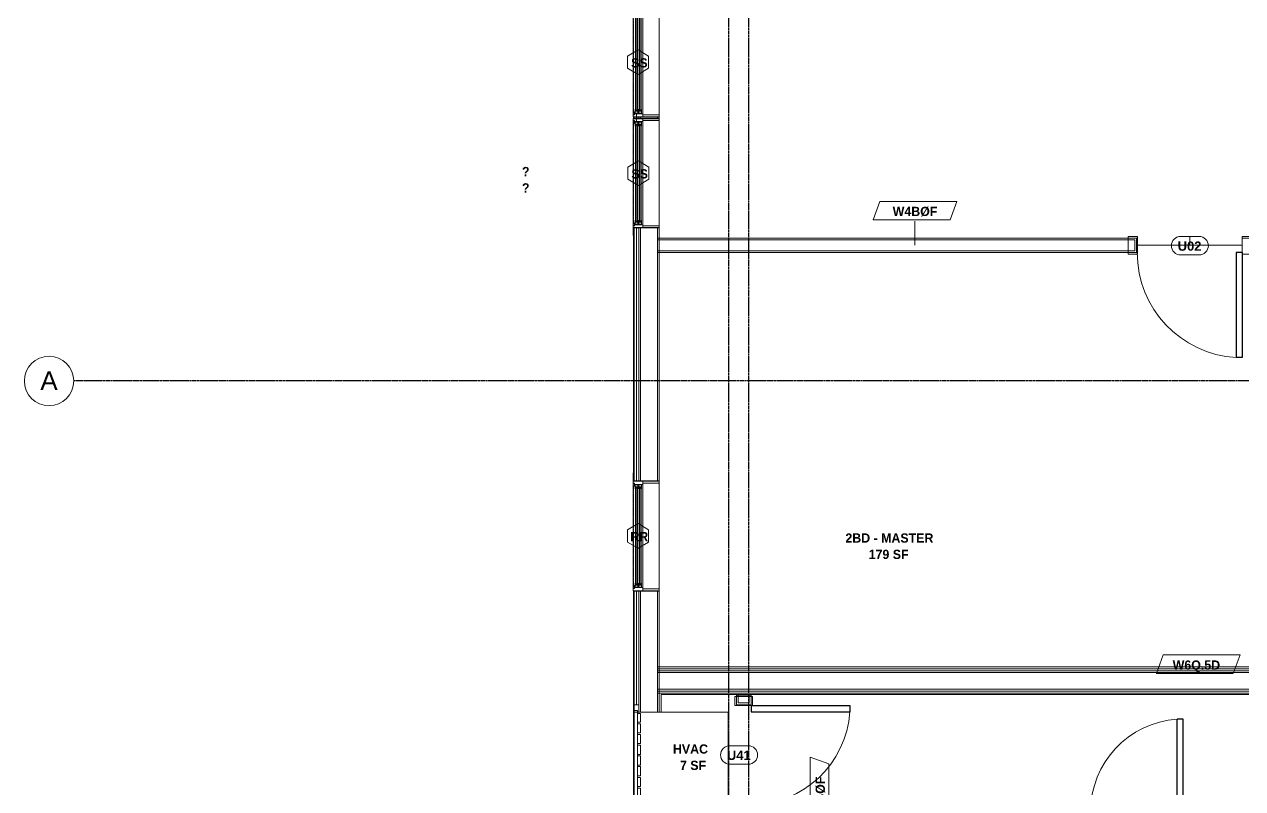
# Model space of a CAD drawing. Header units: inches. Extents: x -4058 to -1781, y 9814 to 12264.
# Drawn here: x -4057.8 to -3662.7, y 11715 to 11962.9 of the extents above; entities that cross this region are included whole.
import ezdxf

# ---------------------------------------------------------------- set-up
doc = ezdxf.new("R2010")
doc.units = ezdxf.units.IN
doc.header["$MEASUREMENT"] = 0
doc.linetypes.add('Dash', pattern=[0.25, 0.125, -0.125])
doc.linetypes.add('Grid Line 1_2_', pattern=[0.875, 0.5, -0.125, 0.125, -0.125])
for name, color, linetype, lineweight in [('0-1', 7, 'Continuous', 5), ('0-2', 7, 'Continuous', 9), ('0-4', 165, 'Continuous', 5), ('A-AREA-IDEN', 2, 'Continuous', 9), ('A-DETL-GENF-HDLN-1', 7, 'Dash', 9), ('A-DETL-GENF-HDLN-2', 1, 'Continuous', 18), ('A-DOOR-3', 31, 'Continuous', 9), ('A-DOOR-4', 31, 'Continuous', 30), ('A-DOOR-IDEN', 31, 'Continuous', 9), ('A-FLOR-2', 192, 'Continuous', 9), ('A-GENM-1', 7, 'Continuous', 9), ('A-GLAZ', 151, 'Continuous', 18), ('A-GLAZ-1', 10, 'Continuous', 30), ('A-GLAZ-2', 7, 'Continuous', 9), ('A-GLAZ-IDEN', 152, 'Continuous', 9), ('A-WALL', 113, 'Continuous', 18), ('A-WALL-1', 7, 'Continuous', 9), ('A-WALL-2', 250, 'Continuous', 18), ('A-WALL-3', 113, 'Continuous', 9), ('A-WALL-IDEN', 211, 'Continuous', 9), ('I-WALL-1', 7, 'Continuous', 9), ('S-GRID-1', 1, 'Grid Line 1_2_', 30), ('S-GRID-IDEN', 1, 'Continuous', 9), ('S-GRID-IDEN-1', 147, 'Continuous', 9)]:
    doc.layers.add(name, color=color, linetype=linetype, lineweight=lineweight)
doc.styles.add('Arial', font='arial.ttf', dxfattribs={"height": 6})
doc.styles.add('Arial_B', font='arialbd.ttf', dxfattribs={"height": 3})
doc.styles.add('Century Gothic_B', font='GOTHICB.TTF', dxfattribs={"height": 3})

# ---------------------------------------------------------------- blocks, each defined once
blk = doc.blocks.new('Window-Double_Hung-Marvin-Essential - 1-WIDE _TEMP LOWER_ ESDH3066-3454270-UNITS PLANS - 3RD FLOOR')
at = {"layer": 'A-DETL-GENF-HDLN-1'}
blk.add_line((16.1, 4.22), (-16.5, 4.22), dxfattribs=at)
at = {"layer": 'A-DETL-GENF-HDLN-2'}
for p, q in [((-17.75, 4.28), (-17.16, 4.28)), ((-17.75, 4.28), (-17.75, 1.19)), ((-17.08, 3.87), (-17.16, 4.28)), ((-16.85, 4.25), (-16.85, 3.87)), ((-16.3, 4.25), (-16.85, 4.25)), ((-16.3, 4.01), (-16.3, 4.25)), ((-16.18, 4.01), (-16.3, 4.01)), ((-16.19, 3.97), (-16.1, 3.97)), ((-16.19, 3.87), (-16.19, 3.97)), ((-16.18, 4.22), (-16.1, 4.22)), ((-16.18, 4.22), (-16.18, 4.01)), ((-16.1, 3.97), (-16.1, 4.22)), ((16.18, 4.22), (16.1, 4.22)), ((16.1, 3.97), (16.1, 4.22)), ((16.19, 3.97), (16.1, 3.97)), ((16.18, 4.22), (16.18, 4.01)), ((16.18, 4.01), (16.3, 4.01)), ((16.19, 3.87), (16.19, 3.97)), ((16.3, 4.01), (16.3, 4.25)), ((16.3, 4.25), (16.85, 4.25)), ((16.85, 4.25), (16.85, 3.87)), ((17.08, 3.87), (17.16, 4.28)), ((17.75, 4.28), (17.16, 4.28)), ((17.75, 4.28), (17.75, 1.19)), ((-19.25, 3.23), (-19.25, 3.19)), ((-17.75, 3.23), (-19.25, 3.23)), ((-19.25, 3.19), (-17.9, 3.19)), ((-17.9, 3.19), (-17.9, 3.08)), ((-17.9, 3.08), (-17.75, 3.08)), ((-16.72, 1.19), (-17.75, 1.19)), ((-17.13, 1.16), (-17.13, -4.19)), ((-17.08, 3.87), (-16.19, 3.87)), ((-16.38, 3.77), (-16.72, 3.77)), ((-16.72, 3.77), (-16.72, 1.19)), ((-15.34, 3.69), (-16.56, 3.69)), ((-16.56, 2.75), (-16.56, 3.69)), ((-16.56, 2.75), (-15.34, 2.75)), ((-15.34, 2.47), (-16.56, 2.47)), ((-16.56, 1.53), (-16.56, 2.47)), ((-16.56, 1.53), (-15.34, 1.53)), ((-16.38, 3.87), (-16.38, 3.77)), ((-15.94, 2.87), (-15.94, 3.59)), ((-15.94, 3.59), (-15.28, 3.59)), ((-15.28, 2.87), (-15.94, 2.87)), ((-15.94, 1.65), (-15.94, 2.37)), ((-15.94, 2.37), (-15.28, 2.37)), ((-15.28, 1.65), (-15.94, 1.65)), ((-15.84, 2.88), (-15.84, 3.57)), ((-15.84, 1.66), (-15.84, 2.35)), ((-15.54, 3.01), (-15.54, 3.45)), ((-15.54, 1.79), (-15.54, 2.23)), ((-15.34, 3.69), (-15.28, 3.63)), ((-15.34, 2.75), (-15.28, 2.81)), ((-15.34, 2.47), (-15.28, 2.41)), ((-15.34, 1.53), (-15.28, 1.59)), ((-15.28, 3.59), (-15.28, 3.63)), ((-15.28, 2.81), (-15.28, 2.87)), ((-15.28, 2.37), (-15.28, 2.41)), ((-15.28, 1.59), (-15.28, 1.65)), ((15.34, 3.69), (15.28, 3.63)), ((15.28, 3.59), (15.28, 3.63)), ((15.94, 3.59), (15.28, 3.59)), ((15.28, 2.81), (15.28, 2.87)), ((15.28, 2.87), (15.94, 2.87)), ((15.34, 2.75), (15.28, 2.81)), ((15.34, 2.47), (15.28, 2.41)), ((15.28, 2.37), (15.28, 2.41)), ((15.94, 2.37), (15.28, 2.37)), ((15.28, 1.59), (15.28, 1.65)), ((15.28, 1.65), (15.94, 1.65)), ((15.34, 1.53), (15.28, 1.59)), ((15.34, 3.69), (16.56, 3.69)), ((16.56, 2.75), (15.34, 2.75)), ((15.34, 2.47), (16.56, 2.47)), ((16.56, 1.53), (15.34, 1.53)), ((15.54, 3.01), (15.54, 3.45)), ((15.54, 1.79), (15.54, 2.23)), ((15.84, 2.88), (15.84, 3.57)), ((15.84, 1.66), (15.84, 2.35)), ((15.94, 2.87), (15.94, 3.59)), ((15.94, 1.65), (15.94, 2.37)), ((17.08, 3.87), (16.19, 3.87)), ((16.38, 3.87), (16.38, 3.77)), ((16.38, 3.77), (16.72, 3.77)), ((16.56, 2.75), (16.56, 3.69)), ((16.56, 1.53), (16.56, 2.47)), ((16.72, 3.77), (16.72, 1.19)), ((16.72, 1.19), (17.75, 1.19)), ((17.12, -4.19), (17.12, 1.16)), ((17.75, 3.23), (19.25, 3.23)), ((17.9, 3.08), (17.75, 3.08)), ((17.9, 3.19), (17.9, 3.08)), ((19.25, 3.19), (17.9, 3.19)), ((19.25, 3.23), (19.25, 3.19)), ((-17.13, -4.19), (-17.75, -4.19)), ((17.12, -4.19), (17.75, -4.19))]:
    blk.add_line(p, q, dxfattribs=at)
at = {"layer": 'A-GLAZ'}
for p, q in [((15.84, 3.57), (-15.84, 3.57)), ((15.84, 3.45), (-15.84, 3.45)), ((15.84, 3.01), (-15.84, 3.01)), ((15.84, 2.88), (-15.84, 2.88)), ((15.84, 2.35), (-15.84, 2.35)), ((15.84, 2.23), (-15.84, 2.23)), ((15.84, 1.79), (-15.84, 1.79)), ((15.84, 1.66), (-15.84, 1.66))]:
    blk.add_line(p, q, dxfattribs=at)
at = {"layer": 'A-GLAZ-1'}
for p, q in [((-17.75, 4.28), (-17.75, 1.19)), ((17.75, 1.19), (17.75, 4.28)), ((-17.75, 1.16), (-17.75, -4.19)), ((17.75, -4.19), (17.75, 1.16))]:
    blk.add_line(p, q, dxfattribs=at)
at = {"layer": 'A-GLAZ-2'}
for p, q in [((17.75, 4.28), (-17.75, 4.28)), ((20.46, 4.25), (17.75, 4.25)), ((17.75, 4.19), (20.46, 4.19)), ((20.46, 4.19), (20.46, 4.25)), ((-17.75, 1.19), (17.75, 1.19)), ((-17.75, -4.19), (17.75, -4.19))]:
    blk.add_line(p, q, dxfattribs=at)
blk = doc.blocks.new('Window-Double_Hung-Marvin-Essential - 2-WIDE _TEMP ALL LOW_ ESDH3066-3454268-UNITS PLANS - 3RD FLOOR')
at = {"layer": 'A-DETL-GENF-HDLN-1'}
blk.add_line((16.1, 4.22), (-16.5, 4.22), dxfattribs=at)
at = {"layer": 'A-DETL-GENF-HDLN-2'}
for p, q in [((-17.75, 4.28), (-17.16, 4.28)), ((-17.75, 4.28), (-17.75, 1.19)), ((-17.08, 3.87), (-17.16, 4.28)), ((-16.85, 4.25), (-16.85, 3.87)), ((-16.3, 4.25), (-16.85, 4.25)), ((-16.3, 4.01), (-16.3, 4.25)), ((-16.18, 4.01), (-16.3, 4.01)), ((-16.19, 3.97), (-16.1, 3.97)), ((-16.19, 3.87), (-16.19, 3.97)), ((-16.18, 4.22), (-16.1, 4.22)), ((-16.18, 4.22), (-16.18, 4.01)), ((-16.1, 3.97), (-16.1, 4.22)), ((16.18, 4.22), (16.1, 4.22)), ((16.1, 3.97), (16.1, 4.22)), ((16.19, 3.97), (16.1, 3.97)), ((16.18, 4.22), (16.18, 4.01)), ((16.18, 4.01), (16.3, 4.01)), ((16.19, 3.87), (16.19, 3.97)), ((16.3, 4.01), (16.3, 4.25)), ((16.3, 4.25), (16.85, 4.25)), ((16.85, 4.25), (16.85, 3.87)), ((17.08, 3.87), (17.16, 4.28)), ((17.75, 4.28), (17.16, 4.28)), ((17.75, 4.28), (17.75, 1.19)), ((-19.25, 3.23), (-19.25, 3.19)), ((-17.75, 3.23), (-19.25, 3.23)), ((-19.25, 3.19), (-17.9, 3.19)), ((-17.9, 3.19), (-17.9, 3.08)), ((-17.9, 3.08), (-17.75, 3.08)), ((-16.72, 1.19), (-17.75, 1.19)), ((-17.13, 1.16), (-17.13, -4.19)), ((-17.08, 3.87), (-16.19, 3.87)), ((-16.38, 3.77), (-16.72, 3.77)), ((-16.72, 3.77), (-16.72, 1.19)), ((-15.34, 3.69), (-16.56, 3.69)), ((-16.56, 2.75), (-16.56, 3.69)), ((-16.56, 2.75), (-15.34, 2.75)), ((-15.34, 2.47), (-16.56, 2.47)), ((-16.56, 1.53), (-16.56, 2.47)), ((-16.56, 1.53), (-15.34, 1.53)), ((-16.38, 3.87), (-16.38, 3.77)), ((-15.94, 2.87), (-15.94, 3.59)), ((-15.94, 3.59), (-15.28, 3.59)), ((-15.28, 2.87), (-15.94, 2.87)), ((-15.94, 1.65), (-15.94, 2.37)), ((-15.94, 2.37), (-15.28, 2.37)), ((-15.28, 1.65), (-15.94, 1.65)), ((-15.84, 2.88), (-15.84, 3.57)), ((-15.84, 1.66), (-15.84, 2.35)), ((-15.54, 3.01), (-15.54, 3.45)), ((-15.54, 1.79), (-15.54, 2.23)), ((-15.34, 3.69), (-15.28, 3.63)), ((-15.34, 2.75), (-15.28, 2.81)), ((-15.34, 2.47), (-15.28, 2.41)), ((-15.34, 1.53), (-15.28, 1.59)), ((-15.28, 3.59), (-15.28, 3.63)), ((-15.28, 2.81), (-15.28, 2.87)), ((-15.28, 2.37), (-15.28, 2.41)), ((-15.28, 1.59), (-15.28, 1.65)), ((15.34, 3.69), (15.28, 3.63)), ((15.28, 3.59), (15.28, 3.63)), ((15.94, 3.59), (15.28, 3.59)), ((15.28, 2.81), (15.28, 2.87)), ((15.28, 2.87), (15.94, 2.87)), ((15.34, 2.75), (15.28, 2.81)), ((15.34, 2.47), (15.28, 2.41)), ((15.28, 2.37), (15.28, 2.41)), ((15.94, 2.37), (15.28, 2.37)), ((15.28, 1.59), (15.28, 1.65)), ((15.28, 1.65), (15.94, 1.65)), ((15.34, 1.53), (15.28, 1.59)), ((15.34, 3.69), (16.56, 3.69)), ((16.56, 2.75), (15.34, 2.75)), ((15.34, 2.47), (16.56, 2.47)), ((16.56, 1.53), (15.34, 1.53)), ((15.54, 3.01), (15.54, 3.45)), ((15.54, 1.79), (15.54, 2.23)), ((15.84, 2.88), (15.84, 3.57)), ((15.84, 1.66), (15.84, 2.35)), ((15.94, 2.87), (15.94, 3.59)), ((15.94, 1.65), (15.94, 2.37)), ((17.08, 3.87), (16.19, 3.87)), ((16.38, 3.87), (16.38, 3.77)), ((16.38, 3.77), (16.72, 3.77)), ((16.56, 2.75), (16.56, 3.69)), ((16.56, 1.53), (16.56, 2.47)), ((16.72, 3.77), (16.72, 1.19)), ((16.72, 1.19), (17.75, 1.19)), ((17.12, -4.19), (17.12, 1.16)), ((17.75, 3.23), (19.25, 3.23)), ((17.9, 3.08), (17.75, 3.08)), ((17.9, 3.19), (17.9, 3.08)), ((19.25, 3.19), (17.9, 3.19)), ((19.25, 3.23), (19.25, 3.19)), ((-17.13, -4.19), (-17.75, -4.19)), ((17.12, -4.19), (17.75, -4.19))]:
    blk.add_line(p, q, dxfattribs=at)
at = {"layer": 'A-GLAZ'}
for p, q in [((15.84, 3.57), (-15.84, 3.57)), ((15.84, 3.45), (-15.84, 3.45)), ((15.84, 3.01), (-15.84, 3.01)), ((15.84, 2.88), (-15.84, 2.88)), ((15.84, 2.35), (-15.84, 2.35)), ((15.84, 2.23), (-15.84, 2.23)), ((15.84, 1.79), (-15.84, 1.79)), ((15.84, 1.66), (-15.84, 1.66))]:
    blk.add_line(p, q, dxfattribs=at)
at = {"layer": 'A-GLAZ-1'}
for p, q in [((-17.75, 4.28), (-17.75, 1.19)), ((17.75, 1.19), (17.75, 4.28)), ((-17.75, 1.16), (-17.75, -4.19)), ((17.75, -4.19), (17.75, 1.16))]:
    blk.add_line(p, q, dxfattribs=at)
at = {"layer": 'A-GLAZ-2'}
for p, q in [((17.75, 4.28), (-17.75, 4.28)), ((20.21, 4.25), (17.75, 4.25)), ((17.75, 4.19), (20.21, 4.19)), ((20.21, 4.19), (20.21, 4.25)), ((-17.75, 1.19), (17.75, 1.19)), ((-17.75, -4.19), (17.75, -4.19))]:
    blk.add_line(p, q, dxfattribs=at)
blk = doc.blocks.new('Perforated Panel at Magic-Pak - hvac panel - 3rd floor-2505075-UNITS PLANS - 3RD FLOOR')
at = {"layer": 'A-GLAZ-2'}
for p, q in [((19.01, 4.19), (-19.01, 4.19)), ((-19.01, 4.12), (19.01, 4.12))]:
    blk.add_line(p, q, dxfattribs=at)
blk = doc.blocks.new('V-Series_EWC4_SPVU_RFA_2015 - 2ND AND 3RD FLOOR-2226480-UNITS PLANS - 3RD FLOOR')
at = {"layer": 'A-GENM-1'}
for p, q in [((-3859.97, 11740.34), (-3859.97, 11739.78)), ((-3858.97, 11740.34), (-3859.97, 11740.34)), ((-3859.97, 11739.78), (-3859.97, 11711.9)), ((-3858.97, 11739.78), (-3859.97, 11739.78)), ((-3859.97, 11739.78), (-3858.97, 11739.78)), ((-3858.97, 11739.78), (-3858.97, 11740.34)), ((-3858.97, 11711.9), (-3858.97, 11739.78)), ((-3829.54, 11739.78), (-3858.97, 11739.78)), ((-3858.97, 11739.78), (-3858.97, 11739.34)), ((-3858.97, 11739.34), (-3857.97, 11739.34)), ((-3857.97, 11739.34), (-3857.97, 11736.54)), ((-3829.54, 11711.9), (-3829.54, 11739.78)), ((-3857.97, 11736.54), (-3858.97, 11736.54)), ((-3858.97, 11736.54), (-3858.97, 11736.04)), ((-3858.97, 11736.04), (-3857.97, 11736.04)), ((-3857.97, 11736.04), (-3857.97, 11733.06)), ((-3857.97, 11733.06), (-3858.97, 11733.06)), ((-3858.97, 11733.06), (-3858.97, 11732.56)), ((-3858.97, 11732.56), (-3857.97, 11732.56)), ((-3857.97, 11732.56), (-3857.97, 11729.57)), ((-3857.97, 11729.57), (-3858.97, 11729.57)), ((-3858.97, 11729.57), (-3858.97, 11729.07)), ((-3858.97, 11729.07), (-3857.97, 11729.07)), ((-3857.97, 11729.07), (-3857.97, 11726.09)), ((-3857.97, 11726.09), (-3858.97, 11726.09)), ((-3858.97, 11726.09), (-3858.97, 11725.59)), ((-3858.97, 11725.59), (-3857.97, 11725.59)), ((-3857.97, 11725.59), (-3857.97, 11722.61)), ((-3857.97, 11722.61), (-3858.97, 11722.61)), ((-3858.97, 11722.61), (-3858.97, 11722.11)), ((-3858.97, 11722.11), (-3857.97, 11722.11)), ((-3857.97, 11722.11), (-3857.97, 11719.12)), ((-3857.97, 11719.12), (-3858.97, 11719.12)), ((-3858.97, 11719.12), (-3858.97, 11718.62)), ((-3858.97, 11718.62), (-3857.97, 11718.62)), ((-3857.97, 11715.64), (-3858.97, 11715.64)), ((-3858.97, 11715.64), (-3858.97, 11715.14)), ((-3857.97, 11718.62), (-3857.97, 11715.64)), ((-3859.97, 11711.9), (-3858.97, 11711.9)), ((-3859.97, 11711.9), (-3859.97, 11711.34)), ((-3858.97, 11711.9), (-3859.97, 11711.9)), ((-3858.97, 11715.14), (-3857.97, 11715.14)), ((-3857.97, 11712.34), (-3858.97, 11712.34)), ((-3858.97, 11712.34), (-3858.97, 11711.9)), ((-3858.97, 11711.34), (-3858.97, 11711.9)), ((-3858.97, 11711.9), (-3829.54, 11711.9)), ((-3857.97, 11715.14), (-3857.97, 11712.34)), ((-3859.97, 11711.34), (-3858.97, 11711.34))]:
    blk.add_line(p, q, dxfattribs=at)
blk = doc.blocks.new('Window-Double_Hung-Marvin-Essential - 2-WIDE _TEMP ALL LOW_ ESDH3066-3454271-UNITS PLANS - 3RD FLOOR')
at = {"layer": 'A-DETL-GENF-HDLN-1'}
blk.add_line((16.1, -4.22), (-16.5, -4.22), dxfattribs=at)
at = {"layer": 'A-DETL-GENF-HDLN-2'}
for p, q in [((-17.13, 4.19), (-17.75, 4.19)), ((-17.13, -1.16), (-17.13, 4.19)), ((17.12, 4.19), (17.75, 4.19)), ((17.12, 4.19), (17.12, -1.16)), ((-19.25, -3.23), (-19.25, -3.19)), ((-19.25, -3.19), (-17.9, -3.19)), ((-17.75, -3.23), (-19.25, -3.23)), ((-17.9, -3.19), (-17.9, -3.08)), ((-17.9, -3.08), (-17.75, -3.08)), ((-16.72, -1.19), (-17.75, -1.19)), ((-17.75, -4.28), (-17.75, -1.19)), ((-17.08, -3.87), (-17.16, -4.28)), ((-17.08, -3.87), (-16.19, -3.87)), ((-16.85, -4.25), (-16.85, -3.87)), ((-16.72, -3.77), (-16.72, -1.19)), ((-16.38, -3.77), (-16.72, -3.77)), ((-16.56, -1.53), (-15.34, -1.53)), ((-16.56, -1.53), (-16.56, -2.47)), ((-15.34, -2.47), (-16.56, -2.47)), ((-16.56, -2.75), (-15.34, -2.75)), ((-16.56, -2.75), (-16.56, -3.69)), ((-15.34, -3.69), (-16.56, -3.69)), ((-16.38, -3.87), (-16.38, -3.77)), ((-16.19, -3.87), (-16.19, -3.97)), ((-15.28, -1.65), (-15.94, -1.65)), ((-15.94, -1.65), (-15.94, -2.37)), ((-15.94, -2.37), (-15.28, -2.37)), ((-15.28, -2.87), (-15.94, -2.87)), ((-15.94, -2.87), (-15.94, -3.59)), ((-15.94, -3.59), (-15.28, -3.59)), ((-15.84, -1.66), (-15.84, -2.35)), ((-15.84, -2.88), (-15.84, -3.57)), ((-15.54, -1.79), (-15.54, -2.23)), ((-15.54, -3.01), (-15.54, -3.45)), ((-15.34, -1.53), (-15.28, -1.59)), ((-15.34, -2.47), (-15.28, -2.41)), ((-15.34, -2.75), (-15.28, -2.81)), ((-15.34, -3.69), (-15.28, -3.63)), ((-15.28, -1.59), (-15.28, -1.65)), ((-15.28, -2.37), (-15.28, -2.41)), ((-15.28, -2.81), (-15.28, -2.87)), ((-15.28, -3.59), (-15.28, -3.63)), ((15.34, -1.53), (15.28, -1.59)), ((15.28, -1.59), (15.28, -1.65)), ((15.28, -1.65), (15.94, -1.65)), ((15.28, -2.37), (15.28, -2.41)), ((15.94, -2.37), (15.28, -2.37)), ((15.34, -2.47), (15.28, -2.41)), ((15.34, -2.75), (15.28, -2.81)), ((15.28, -2.81), (15.28, -2.87)), ((15.28, -2.87), (15.94, -2.87)), ((15.28, -3.59), (15.28, -3.63)), ((15.94, -3.59), (15.28, -3.59)), ((15.34, -3.69), (15.28, -3.63)), ((16.56, -1.53), (15.34, -1.53)), ((15.34, -2.47), (16.56, -2.47)), ((16.56, -2.75), (15.34, -2.75)), ((15.34, -3.69), (16.56, -3.69)), ((15.54, -1.79), (15.54, -2.23)), ((15.54, -3.01), (15.54, -3.45)), ((15.84, -1.66), (15.84, -2.35)), ((15.84, -2.88), (15.84, -3.57)), ((15.94, -1.65), (15.94, -2.37)), ((15.94, -2.87), (15.94, -3.59)), ((17.08, -3.87), (16.19, -3.87)), ((16.19, -3.87), (16.19, -3.97)), ((16.38, -3.87), (16.38, -3.77)), ((16.38, -3.77), (16.72, -3.77)), ((16.56, -1.53), (16.56, -2.47)), ((16.56, -2.75), (16.56, -3.69)), ((16.72, -3.77), (16.72, -1.19)), ((16.72, -1.19), (17.75, -1.19)), ((16.85, -4.25), (16.85, -3.87)), ((17.08, -3.87), (17.16, -4.28)), ((17.75, -4.28), (17.75, -1.19)), ((17.9, -3.08), (17.75, -3.08)), ((17.75, -3.23), (19.25, -3.23)), ((17.9, -3.19), (17.9, -3.08)), ((19.25, -3.19), (17.9, -3.19)), ((19.25, -3.23), (19.25, -3.19)), ((-17.75, -4.28), (-17.16, -4.28)), ((-16.3, -4.25), (-16.85, -4.25)), ((-16.18, -4.01), (-16.3, -4.01)), ((-16.3, -4.01), (-16.3, -4.25)), ((-16.19, -3.97), (-16.1, -3.97)), ((-16.18, -4.22), (-16.18, -4.01)), ((-16.18, -4.22), (-16.1, -4.22)), ((-16.1, -3.97), (-16.1, -4.22)), ((16.19, -3.97), (16.1, -3.97)), ((16.1, -3.97), (16.1, -4.22)), ((16.18, -4.22), (16.1, -4.22)), ((16.18, -4.22), (16.18, -4.01)), ((16.18, -4.01), (16.3, -4.01)), ((16.3, -4.01), (16.3, -4.25)), ((16.3, -4.25), (16.85, -4.25)), ((17.75, -4.28), (17.16, -4.28))]:
    blk.add_line(p, q, dxfattribs=at)
at = {"layer": 'A-GLAZ'}
for p, q in [((15.84, -1.66), (-15.84, -1.66)), ((15.84, -1.79), (-15.84, -1.79)), ((15.84, -2.23), (-15.84, -2.23)), ((15.84, -2.35), (-15.84, -2.35)), ((15.84, -2.88), (-15.84, -2.88)), ((15.84, -3.01), (-15.84, -3.01)), ((15.84, -3.45), (-15.84, -3.45)), ((15.84, -3.57), (-15.84, -3.57))]:
    blk.add_line(p, q, dxfattribs=at)
at = {"layer": 'A-GLAZ-1'}
for p, q in [((-17.75, -1.16), (-17.75, 4.19)), ((17.75, 4.19), (17.75, -1.16)), ((-17.75, -4.28), (-17.75, -1.19)), ((17.75, -1.19), (17.75, -4.28))]:
    blk.add_line(p, q, dxfattribs=at)
at = {"layer": 'A-GLAZ-2'}
for p, q in [((-17.75, 4.19), (17.75, 4.19)), ((-17.75, -1.19), (17.75, -1.19)), ((17.75, -4.28), (-17.75, -4.28)), ((17.75, -4.19), (20.21, -4.19)), ((20.21, -4.25), (17.75, -4.25)), ((20.21, -4.19), (20.21, -4.25))]:
    blk.add_line(p, q, dxfattribs=at)
blk = doc.blocks.new('CTR - 1st Phase - Shell_rvt-1-UNITS PLANS - 3RD FLOOR')
at = {"layer": 'A-WALL-1'}
for p, q in [((-3860.22, 11932.84), (-3860.22, 11932.34)), ((-3857.19, 11932.84), (-3857.22, 11932.84)), ((-3851.85, 11932.34), (-3851.85, 11932.84)), ((-3857.22, 11932.34), (-3857.19, 11932.34)), ((-3860.22, 11894.38), (-3860.22, 11817.39)), ((-3857.19, 11896.84), (-3857.22, 11896.84)), ((-3851.85, 11814.68), (-3851.85, 11896.84)), ((-3857.22, 11814.68), (-3857.19, 11814.68)), ((-3860.22, 11779.18), (-3860.22, 11740.4)), ((-3857.19, 11779.18), (-3857.22, 11779.18)), ((-3851.85, 11739.78), (-3851.85, 11779.18)), ((-3860.22, 11740.4), (-3859.97, 11740.4)), ((-3859.97, 11740.4), (-3859.97, 11742.15)), ((-3859.97, 11742.15), (-3858.47, 11742.15)), ((-3858.47, 11742.15), (-3858.47, 11739.78)), ((-3858.47, 11739.78), (-3851.85, 11739.78))]:
    blk.add_line(p, q, dxfattribs=at)
at = {"layer": 'A-WALL-2'}
for p, q in [((-3859.97, 11932.84), (-3859.97, 11932.34)), ((-3859.22, 11932.84), (-3859.22, 11932.34)), ((-3858.47, 11932.84), (-3858.47, 11932.34)), ((-3857.97, 11932.84), (-3857.97, 11932.34)), ((-3852.47, 11932.84), (-3852.47, 11932.34)), ((-3859.97, 11896.84), (-3859.97, 11814.68)), ((-3859.22, 11896.84), (-3859.22, 11814.68)), ((-3858.47, 11896.84), (-3858.47, 11814.68)), ((-3857.97, 11896.84), (-3857.97, 11814.68)), ((-3852.47, 11896.84), (-3852.47, 11814.68)), ((-3859.97, 11779.18), (-3859.97, 11742.15)), ((-3859.22, 11779.18), (-3859.22, 11742.15)), ((-3858.47, 11779.18), (-3858.47, 11742.15)), ((-3857.97, 11779.18), (-3857.97, 11739.78)), ((-3852.47, 11779.18), (-3852.47, 11739.78))]:
    blk.add_line(p, q, dxfattribs=at)
at = {"layer": '0-2'}
for name, p, rotation in [('Window-Double_Hung-Marvin-Essential - 2-WIDE _TEMP ALL LOW_ ESDH3066-3454268-UNITS PLANS - 3RD FLOOR', (-3856.04, 11950.59), 89.99999999999991), ('Window-Double_Hung-Marvin-Essential - 2-WIDE _TEMP ALL LOW_ ESDH3066-3454271-UNITS PLANS - 3RD FLOOR', (-3856.04, 11914.59), 269.9999999999999), ('Window-Double_Hung-Marvin-Essential - 1-WIDE _TEMP LOWER_ ESDH3066-3454270-UNITS PLANS - 3RD FLOOR', (-3856.04, 11796.93), 89.99999999999991), ('Perforated Panel at Magic-Pak - hvac panel - 3rd floor-2505075-UNITS PLANS - 3RD FLOOR', (-3856.04, 11721.39), 89.99999999999991)]:
    blk.add_blockref(name, p, dxfattribs=dict(at, rotation=rotation))
blk.add_blockref('V-Series_EWC4_SPVU_RFA_2015 - 2ND AND 3RD FLOOR-2226480-UNITS PLANS - 3RD FLOOR', (0, 0), dxfattribs=at)
blk = doc.blocks.new('CTR - 1st Phase - Common Walls_rvt-1-UNITS PLANS - 3RD FLOOR')
at = {"layer": 'A-WALL-2'}
for p, q in [((-3501.67, 11753.81), (-3852.47, 11753.81)), ((-3501.67, 11753.19), (-3852.47, 11753.19)), ((-3501.67, 11752.69), (-3852.47, 11752.69)), ((-3504.67, 11747.19), (-3852.47, 11747.19)), ((-3504.67, 11746.56), (-3852.47, 11746.56))]:
    blk.add_line(p, q, dxfattribs=at)
at = {"layer": 'I-WALL-1'}
for p, q in [((-3501.67, 11754.44), (-3852.47, 11754.44)), ((-3852.47, 11754.44), (-3852.47, 11745.94)), ((-3852.47, 11745.94), (-3505.3, 11745.94))]:
    blk.add_line(p, q, dxfattribs=at)
blk = doc.blocks.new('Grid - Grid Head - Circle-1738874-UNITS PLANS - 3RD FLOOR')
at = {"layer": 'S-GRID-IDEN-1'}
for start, end in [(360, 180), (180, 360)]:
    blk.add_arc((0, 0), 0.25, start, end, dxfattribs=at)
blk = doc.blocks.new('CTR - 1st Phase - Structure_rvt-1-UNITS PLANS - 3RD FLOOR')
at = {"layer": 'S-GRID-1'}
for p, q in [((-3829.32, 9814.03), (-3829.32, 12247.5)), ((-3822.82, 9814.03), (-3822.82, 12247.5)), ((-1781.27, 11847.19), (-4041.78, 11847.19))]:
    blk.add_line(p, q, dxfattribs=at)
at = {"layer": '0-4', "xscale": 31.99999999999999, "yscale": 31.99999999999999, "zscale": 31.99999999999999, "rotation": 89.99999999999987}
blk.add_blockref('Grid - Grid Head - Circle-1738874-UNITS PLANS - 3RD FLOOR', (-4049.78, 11847.19), dxfattribs=at)
at = {"layer": 'S-GRID-IDEN', "insert": (-4052.58, 11850.32), "char_height": 6, "width": 6.767, "attachment_point": 1, "style": 'Arial'}
blk.add_mtext('A', dxfattribs=at)
blk = doc.blocks.new('SWING - SINGLE - FLUSH - SWING - FLUSH - 2-10 x 6-8 - PRIVACY-4346068-UNITS PLANS - 3RD FLOOR')
at = {"layer": 'A-DOOR-3'}
for p, q in [((-20, 2.37), (-20, 2.87)), ((-20, 2.87), (-17, 2.87)), ((-20, 2.37), (-17, 2.37)), ((-20, -2.88), (-20, 2.37)), ((-17, 2.37), (-20, 2.37)), ((-17, 2.87), (-17, 2.37)), ((-17, 2.37), (-17, -2.88)), ((17, 2.37), (17, 2.87)), ((17, 2.87), (20, 2.87)), ((17, 2.37), (20, 2.37)), ((17, -2.88), (17, 2.37)), ((20, 2.37), (17, 2.37)), ((20, 2.87), (20, 2.37)), ((20, 2.37), (20, -2.88)), ((-17, -2.88), (-20, -2.88)), ((20, -2.88), (17, -2.88))]:
    blk.add_line(p, q, dxfattribs=at)
blk.add_arc((17, -2.38), 34.07, 180, 266.6343, dxfattribs=at)
at = {"layer": 'A-DOOR-4'}
for p, q in [((15, -2.38), (15, -36.38)), ((17, -2.38), (15, -2.38)), ((17, -2.38), (17, -36.38)), ((17, -36.38), (15, -36.38))]:
    blk.add_line(p, q, dxfattribs=at)
blk = doc.blocks.new('SWING - SINGLE - FLUSH - SWING - FLUSH - 2-6 x 6-8 - PASSAGE-4346080-UNITS PLANS - 3RD FLOOR')
at = {"layer": 'A-DOOR-3'}
for p, q in [((-15, 2.875), (-18, 2.875)), ((-18, 2.875), (-18, -2.375)), ((-15, -2.375), (-15, 2.875)), ((18, 2.875), (15, 2.875)), ((15, 2.875), (15, -2.375)), ((18, -2.375), (18, 2.875)), ((-18, -2.375), (-15, -2.375)), ((-15, -2.375), (-18, -2.375)), ((-18, -2.375), (-18, -2.875)), ((-18, -2.875), (-15, -2.875)), ((-15, -2.875), (-15, -2.375)), ((15, -2.375), (18, -2.375)), ((18, -2.375), (15, -2.375)), ((15, -2.375), (15, -2.875)), ((15, -2.875), (18, -2.875)), ((18, -2.875), (18, -2.375))]:
    blk.add_line(p, q, dxfattribs=at)
blk.add_arc((15, 2.375), 30.067, 93.81407, 180, dxfattribs=at)
at = {"layer": 'A-DOOR-4'}
for p, q in [((13, 2.375), (13, 32.375)), ((15, 32.375), (13, 32.375)), ((15, 2.375), (15, 32.375)), ((15, 2.375), (13, 2.375))]:
    blk.add_line(p, q, dxfattribs=at)
blk = doc.blocks.new('SWING - SINGLE - FLUSH - SWING - 32_ x 80_ - WITH ACOUSTICAL SEAL-4346081-UNITS PLANS - 3RD FLOOR')
at = {"layer": 'A-DOOR-3'}
for p, q in [((-19, 2.37), (-19, 2.87)), ((-19, 2.87), (-16, 2.87)), ((-19, 2.37), (-16, 2.37)), ((-19, -2.88), (-19, 2.37)), ((-16, 2.37), (-19, 2.37)), ((-16, 2.87), (-16, 2.37)), ((-16, 2.37), (-16, -2.88)), ((16, 2.37), (16, 2.87)), ((16, 2.87), (19, 2.87)), ((16, 2.37), (19, 2.37)), ((16, -2.88), (16, 2.37)), ((19, 2.37), (16, 2.37)), ((19, 2.87), (19, 2.37)), ((19, 2.37), (19, -2.88)), ((-16, -2.88), (-19, -2.88)), ((19, -2.88), (16, -2.88))]:
    blk.add_line(p, q, dxfattribs=at)
blk.add_arc((16, -2.38), 32.07, 180, 266.4241, dxfattribs=at)
at = {"layer": 'A-DOOR-4'}
for p, q in [((14, -2.38), (14, -34.38)), ((16, -2.38), (14, -2.38)), ((16, -2.38), (16, -34.38)), ((16, -34.38), (14, -34.38))]:
    blk.add_line(p, q, dxfattribs=at)
blk = doc.blocks.new('Wall Tag - Arch Wall-3956453-UNITS PLANS - 3RD FLOOR')
at = {"layer": 'A-WALL-IDEN'}
for p, q in [((-0.356, 0.094), (-0.424, -0.094)), ((0.424, 0.094), (-0.356, 0.094)), ((0.356, -0.094), (0.424, 0.094)), ((-0.424, -0.094), (0.356, -0.094))]:
    blk.add_line(p, q, dxfattribs=at)
blk = doc.blocks.new('Window Tag - ONE-4156801-UNITS PLANS - 3RD FLOOR')
at = {"layer": 'A-GLAZ-IDEN'}
for p, q in [((0, 0.125), (-0.107, 0.062)), ((0.107, 0.062), (0, 0.125)), ((-0.107, 0.062), (-0.107, -0.062)), ((0.107, -0.062), (0.107, 0.062)), ((-0.107, -0.062), (0, -0.125)), ((0, -0.125), (0.107, -0.062))]:
    blk.add_line(p, q, dxfattribs=at)
blk = doc.blocks.new('Door Tag - Type Mark-2601225-UNITS PLANS - 3RD FLOOR')
at = {"layer": 'A-DOOR-IDEN'}
for p, q in [((0.09375, 0.09375), (-0.09375, 0.09375)), ((-0.09375, -0.09375), (0.09375, -0.09375))]:
    blk.add_line(p, q, dxfattribs=at)
for centre, start, end in [((-0.09375, 0), 90, 270), ((0.09375, 0), 270, 90)]:
    blk.add_arc(centre, 0.09375, start, end, dxfattribs=at)

msp = doc.modelspace()

# ---------------------------------------------------------------- linework, layer by layer
at = {"layer": 'A-DOOR-IDEN'}
msp.add_line((-3679.78, 11891.19), (-3679.78, 11894.06), dxfattribs=at)
at = {"layer": 'A-FLOR-2'}
for p, q in [((-3662.78, 11891.19), (-3696.78, 11891.19)), ((-3505.3, 11745.46), (-3851.23, 11745.46)), ((-3851.23, 11745.46), (-3851.23, 11739.78))]:
    msp.add_line(p, q, dxfattribs=at)
at = {"layer": 'A-WALL'}
for p, q in [((-3697.66, 11892.94), (-3852.47, 11892.94)), ((-3852.47, 11889.44), (-3697.66, 11889.44)), ((-3697.66, 11889.44), (-3697.66, 11892.94)), ((-3826.22, 11745.28), (-3826.22, 11742.78)), ((-3822.72, 11742.78), (-3822.72, 11745.28)), ((-3826.22, 11742.78), (-3822.72, 11742.78))]:
    msp.add_line(p, q, dxfattribs=at)
at = {"layer": 'A-WALL-3'}
for p, q in [((-3697.03, 11893.56), (-3852.47, 11893.56)), ((-3852.47, 11893.56), (-3852.47, 11888.81)), ((-3697.03, 11888.81), (-3697.03, 11893.56)), ((-3852.47, 11888.81), (-3697.03, 11888.81)), ((-3822.1, 11745.28), (-3826.85, 11745.28)), ((-3826.85, 11745.28), (-3826.85, 11742.15)), ((-3822.1, 11742.15), (-3822.1, 11745.28)), ((-3826.85, 11742.15), (-3822.1, 11742.15))]:
    msp.add_line(p, q, dxfattribs=at)
at = {"layer": 'A-WALL-IDEN'}
msp.add_line((-3768.94, 11891.19), (-3768.94, 11899.03), dxfattribs=at)

# ---------------------------------------------------------------- block references
at = {"layer": '0-1'}
for name in ['CTR - 1st Phase - Structure_rvt-1-UNITS PLANS - 3RD FLOOR', 'CTR - 1st Phase - Shell_rvt-1-UNITS PLANS - 3RD FLOOR', 'CTR - 1st Phase - Common Walls_rvt-1-UNITS PLANS - 3RD FLOOR']:
    msp.add_blockref(name, (0, 0), dxfattribs=at)
at = {"layer": 'A-DOOR-3'}
for name, p in [('SWING - SINGLE - FLUSH - SWING - FLUSH - 2-10 x 6-8 - PRIVACY-4346068-UNITS PLANS - 3RD FLOOR', (-3679.78, 11891.19)), ('SWING - SINGLE - FLUSH - SWING - FLUSH - 2-6 x 6-8 - PASSAGE-4346080-UNITS PLANS - 3RD FLOOR', (-3696.92, 11705.11))]:
    msp.add_blockref(name, p, dxfattribs=at)
at = {"layer": 'A-DOOR-3', "rotation": 90.000000000009}
msp.add_blockref('SWING - SINGLE - FLUSH - SWING - 32_ x 80_ - WITH ACOUSTICAL SEAL-4346081-UNITS PLANS - 3RD FLOOR', (-3824.47, 11725.9), dxfattribs=at)
at = {"layer": 'A-DOOR-IDEN', "xscale": 31.99999999999999, "yscale": 31.99999999999999, "zscale": 31.99999999999999}
for p in [(-3679.78, 11891.06), (-3825.97, 11725.9)]:
    msp.add_blockref('Door Tag - Type Mark-2601225-UNITS PLANS - 3RD FLOOR', p, dxfattribs=at)
at = {"layer": 'A-GLAZ-IDEN', "xscale": 31.99999999999999, "yscale": 31.99999999999999, "zscale": 31.99999999999999}
for p in [(-3858.74, 11950.59), (-3858.64, 11914.59), (-3858.74, 11796.93)]:
    msp.add_blockref('Window Tag - ONE-4156801-UNITS PLANS - 3RD FLOOR', p, dxfattribs=at)
at = {"layer": 'A-WALL-IDEN', "xscale": 31.99999999999999, "yscale": 31.99999999999999, "zscale": 31.99999999999999}
for p in [(-3768.94, 11902.45), (-3677.07, 11755.32)]:
    msp.add_blockref('Wall Tag - Arch Wall-3956453-UNITS PLANS - 3RD FLOOR', p, dxfattribs=at)
at = {"layer": 'A-WALL-IDEN', "xscale": 31.99999999999999, "yscale": 31.99999999999999, "zscale": 31.99999999999999, "rotation": 89.99999999999955}
msp.add_blockref('Wall Tag - Arch Wall-3956453-UNITS PLANS - 3RD FLOOR', (-3799.9, 11711.59), dxfattribs=at)

# ---------------------------------------------------------------- texts
at = {"layer": 'A-AREA-IDEN', "char_height": 3, "attachment_point": 1, "style": 'Century Gothic_B'}
for s, insert, width in [('\\fCentury Gothic|b1|i0|c0|p34|;?', (-3896.4, 11916.62), 2.929), ('\\fCentury Gothic|b1|i0|c0|p34|;?', (-3896.4, 11911.32), 2.929), ('2BD - MASTER', (-3791.49, 11797.76), 33.633), ('179 SF', (-3783.94, 11792.46), 15.352), ('HVAC', (-3847.42, 11729.33), 15.049), ('7 SF', (-3845.14, 11724.03), 9.494)]:
    msp.add_mtext(s, dxfattribs=dict(at, insert=insert, width=width))
at = {"layer": 'A-DOOR-IDEN', "char_height": 3, "width": 9.393, "attachment_point": 1, "style": 'Arial_B'}
for s, insert in [('U02', (-3683.71, 11892.44)), ('U41', (-3829.91, 11727.28))]:
    msp.add_mtext(s, dxfattribs=dict(at, insert=insert))
at = {"layer": 'A-GLAZ-IDEN', "char_height": 3, "attachment_point": 1, "style": 'Century Gothic_B'}
for s, insert, width in [('SS', (-3861, 11951.87), 5.454), ('SS', (-3860.9, 11915.87), 5.454), ('RR', (-3861.25, 11798.21), 6.06)]:
    msp.add_mtext(s, dxfattribs=dict(at, insert=insert, width=width))
at = {"layer": 'A-WALL-IDEN', "char_height": 3, "attachment_point": 1, "style": 'Century Gothic_B'}
for s, insert, width in [('W4BØF', (-3776.15, 11903.69), 17.372), ('W6Q.5D', (-3685.34, 11756.56), 19.897)]:
    msp.add_mtext(s, dxfattribs=dict(at, insert=insert, width=width))
at = {"layer": 'A-WALL-IDEN', "insert": (-3801.15, 11704.38), "char_height": 3, "width": 17.372, "attachment_point": 1, "rotation": 90, "style": 'Century Gothic_B'}
msp.add_mtext('W4BØF', dxfattribs=at)

doc.saveas('drawing.dxf')
